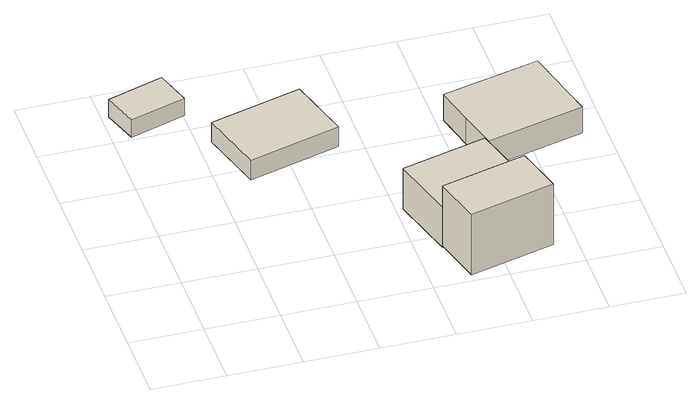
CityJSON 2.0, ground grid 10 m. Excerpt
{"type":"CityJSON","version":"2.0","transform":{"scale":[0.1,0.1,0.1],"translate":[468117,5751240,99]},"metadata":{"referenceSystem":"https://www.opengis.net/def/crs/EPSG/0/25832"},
"CityObjects":{
"building1":{"type":"Building","attributes":{"Gemeindeschluessel":"05754044","BezugspunktDach":"2000","function":"31001_9998","measuredHeight":2.73},"address":[{"country":"Germany","locality":"Verl","thoroughfareNumber":"101","thoroughfareName":"Brissestraße"}],"geometry":[{"type":"Solid","lod":"1","boundaries":[[[[0,1,2,3]],[[4,5,6,7]],[[4,7,3,2]],[[5,4,2,1]],[[6,5,1,0]],[[7,6,0,3]]]]}]},
"building2":{"type":"Building","attributes":{"Gemeindeschluessel":"05754044","BezugspunktDach":"2000","function":"31001_9998","measuredHeight":4.4},"address":[{"country":"Germany","locality":"Verl","thoroughfareNumber":"101","thoroughfareName":"Brissestraße"}],"geometry":[{"type":"Solid","lod":"1","boundaries":[[[[8,9,10,11]],[[12,13,14,15]],[[12,15,11,10]],[[13,12,10,9]],[[14,13,9,8]],[[15,14,8,11]]]]}]},
"building3":{"type":"Building","attributes":{"Gemeindeschluessel":"05754044","BezugspunktDach":"2000","function":"31001_1210","measuredHeight":11.15},"address":[{"country":"Germany","locality":"Verl","thoroughfareNumber":"101","thoroughfareName":"Brissestraße"}],"geometry":[{"type":"Solid","lod":"1","boundaries":[[[[16,17,18,19]],[[20,21,22,23]],[[20,23,19,18]],[[21,20,18,17]],[[22,21,17,16]],[[23,22,16,19]]]]}]},
"building4":{"type":"Building","attributes":{"Gemeindeschluessel":"05754044","BezugspunktDach":"2000","function":"31001_2720","measuredHeight":8.92},"address":[{"country":"Germany","locality":"Verl","thoroughfareNumber":"101","thoroughfareName":"Brissestraße"}],"geometry":[{"type":"Solid","lod":"1","boundaries":[[[[24,25,26,27]],[[28,29,30,31]],[[28,31,27,26]],[[29,28,26,25]],[[30,29,25,24]],[[31,30,24,27]]]]}]},
"building5":{"type":"Building","attributes":{"Gemeindeschluessel":"05754044","BezugspunktDach":"2000","function":"31001_9998","measuredHeight":5.42},"address":[{"country":"Germany","locality":"Verl","thoroughfareNumber":"101","thoroughfareName":"Brissestraße"}],"geometry":[{"type":"Solid","lod":"1","boundaries":[[[[32,33,34,35,36,37,38]],[[39,40,41,42,43,44,45]],[[39,45,38,37]],[[40,39,37,36]],[[41,40,36,35]],[[42,41,35,34]],[[43,42,34,33]],[[44,43,33,32]],[[45,44,32,38]]]]}]}
},
"vertices":[
[86,478,31],[9,453,31],[25,404,31],[101,428,31],[25,404,4],[9,453,4],[86,478,4],[101,428,4],
[243,401,35],[118,366,35],[143,277,35],[268,312,35],[143,277,4],[118,366,4],[243,401,4],[268,312,4],
[449,104,103],[333,73,103],[351,6,103],[467,37,103],[351,6,8],[333,73,8],[449,104,8],[467,37,8],
[424,194,70],[308,163,70],[333,73,70],[449,104,70],[333,73,6],[308,163,6],[424,194,6],[449,104,6],
[556,305,44],[556,307,44],[542,361,44],[410,328,44],[423,273,44],[437,219,44],[569,253,44],[437,219,3],[423,273,3],[410,328,3],[542,361,3],[556,307,3],[556,305,3],[569,253,3]
]}
